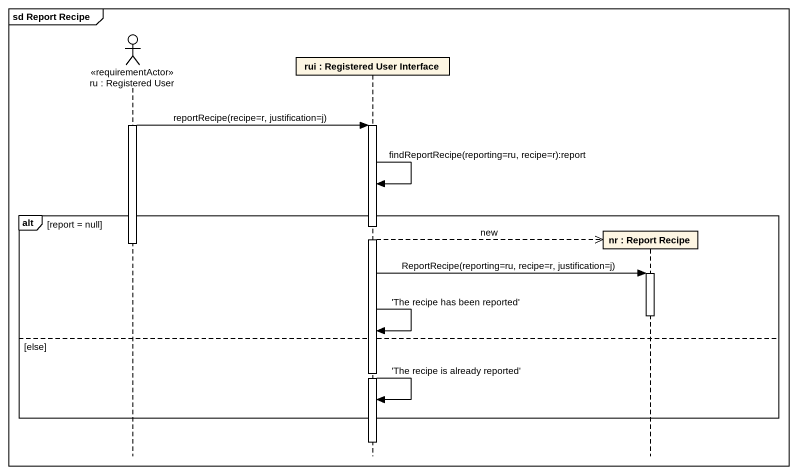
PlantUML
@startuml
mainframe sd Report Recipe
hide footbox
actor "ru : Registered User" as ru <<requirementActor>>
participant "rui : Registered User Interface" as rui
participant "nr : Report Recipe" as nr

activate ru
ru -> rui : reportRecipe(recipe=r, justification=j)
activate rui
rui -> rui : findReportRecipe(reporting=ru, recipe=r):report
alt report = null
  rui -->> nr ** : new
  deactivate ru
  rui -> nr : ReportRecipe(reporting=ru, recipe=r, justification=j)
  activate nr
  deactivate nr
  rui -> rui : 'The recipe has been reported'
else else
  rui -> rui : 'The recipe is already reported'
end
deactivate rui
@enduml
